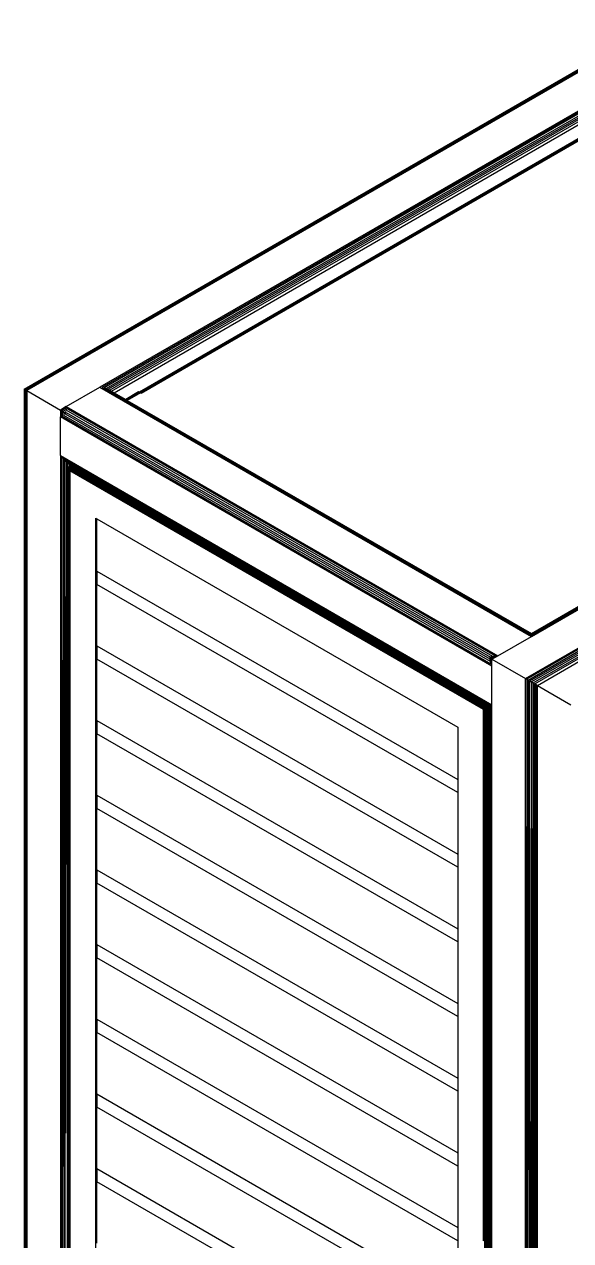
# Model space of a CAD drawing. Header units: inches. Extents: x 17 to 4615, y 5 to 3256.
# Drawn here: x 2526 to 2867, y 1909 to 2668 of the extents above; entities that cross this region are included whole.
import ezdxf

# ---------------------------------------------------------------- set-up
doc = ezdxf.new("R2010")
doc.units = ezdxf.units.IN
doc.header["$MEASUREMENT"] = 0

msp = doc.modelspace()

# ---------------------------------------------------------------- linework, layer by layer
for p, q in [((2526.32, 2440.21), (3231.28, 2847.21)), ((3232.34, 2847.7), (2526.43, 2440.14)), ((2526.75, 2439.96), (3233.34, 2847.91)), ((2527.24, 2439.68), (3234.22, 2847.86)), ((3234.95, 2847.58), (2527.85, 2439.33)), ((3231.28, 2821.29), (2573.38, 2441.45)), ((3231.4, 2820.51), (2574.6, 2441.31)), ((3231.34, 2819.46), (2576.03, 2441.12)), ((2577.36, 2440.74), (3231.32, 2818.3)), ((3231.31, 2817.06), (2578.55, 2440.19)), ((3231.3, 2815.83), (2579.62, 2439.57)), ((2580.62, 2439), (3231.3, 2814.67)), ((2582.23, 2438.07), (3231.28, 2812.79)), ((2598.04, 2438.62), (3219.61, 2797.48)), ((3219.79, 2797.5), (2598.24, 2438.65)), ((2598.49, 2438.55), (3220.03, 2797.4)), ((3220.32, 2797.13), (2598.86, 2438.34)), ((2599.05, 2437.95), (3220.52, 2796.76)), ((3220.6, 2796.38), (2599.05, 2437.53)), ((2838.69, 2259.86), (3545.8, 2668.11)), ((3546.4, 2667.62), (2839.42, 2259.44)), ((2840.3, 2258.93), (3546.89, 2666.88)), ((2841.3, 2258.36), (3547.21, 2665.91)), ((3499.04, 2665.99), (2842.24, 2286.78)), ((3497.61, 2665.73), (2842.31, 2287.38)), ((3496.28, 2665.32), (2842.32, 2287.76)), ((2842.37, 2286.15), (3500.26, 2665.99)), ((3547.32, 2664.75), (2842.37, 2257.74)), ((2843.43, 2257.13), (3547.21, 2663.45)), ((2844.43, 2256.55), (3546.89, 2662.11)), ((2846.04, 2255.62), (3545.8, 2659.62)), ((2842.33, 2287.89), (3229.37, 2511.35)), ((2552.45, 2429.37), (2573.38, 2441.45)), ((2573.38, 2441.45), (2842.37, 2286.15)), ((2574.98, 2441.37), (2842.41, 2286.97)), ((2526.32, 2440.21), (2526.43, 2440.14)), ((2526.32, 2440.21), (2526.39, 1706.14)), ((2526.39, 1706.14), (2526.43, 2440.14)), ((2526.75, 2439.96), (2526.39, 1706.14)), ((2526.43, 2440.14), (2526.75, 2439.96)), ((2526.75, 2439.96), (2527.24, 2439.68)), ((2526.89, 1705.24), (2526.75, 2439.96)), ((2527.24, 2439.68), (2526.89, 1705.24)), ((2527.24, 2439.68), (2527.85, 2439.33)), ((2527.85, 1704.48), (2527.24, 2439.68)), ((2527.85, 2439.33), (2548.78, 2427.25)), ((2527.85, 2439.33), (2527.85, 1704.48)), ((2576.54, 2441.05), (2842.4, 2287.55)), ((2577.94, 2440.54), (2578.55, 2440.19)), ((2578.55, 2440.19), (2579.62, 2439.57)), ((2579.62, 2439.57), (2580.62, 2439)), ((2580.62, 2439), (2582.23, 2438.07)), ((2582.23, 2438.07), (2589.48, 2433.88)), ((2597.57, 2438.55), (2589.48, 2433.88)), ((2589.48, 2433.88), (2589.93, 2433.62)), ((2589.93, 2433.62), (2598.03, 2438.29)), ((2599.05, 2438.23), (2590.5, 2433.29)), ((2597.88, 2438.37), (2597.57, 2438.55)), ((2597.88, 2438.37), (2597.9, 2438.47)), ((2598.03, 2438.29), (2597.88, 2438.37)), ((2597.9, 2438.47), (2598.04, 2438.62)), ((2598.03, 2438.29), (2598.49, 2438.55)), ((2598.04, 2438.62), (2598.24, 2438.65)), ((2598.24, 2438.65), (2598.49, 2438.55)), ((2598.86, 2438.34), (2598.49, 2438.55)), ((2599.05, 2438.23), (2598.86, 2438.34)), ((2599.05, 2437.95), (2599.05, 2438.23)), ((2599.05, 2437.53), (2599.05, 2437.95)), ((2552.45, 2429.37), (2548.78, 2427.25)), ((2548.78, 2427.25), (2549.51, 2426.82)), ((2548.78, 2427.25), (2548.78, 2423)), ((2549.5, 2423.28), (2549.51, 2426.82)), ((2552.58, 2428.6), (2549.51, 2426.82)), ((2549.51, 2426.82), (2550.39, 2426.31)), ((2552.51, 2427.54), (2550.39, 2426.31)), ((2550.39, 2426.31), (2551.39, 2425.74)), ((2550.39, 2423.86), (2550.39, 2426.31)), ((2551.39, 2425.74), (2552.49, 2426.38)), ((2819.84, 2273.94), (2552.41, 2428.34)), ((2818.28, 2273.63), (2552.42, 2427.13)), ((2552.45, 2429.37), (2821.44, 2274.07)), ((2589.93, 2433.62), (2590.5, 2433.29)), ((2590.5, 2433.29), (2842.33, 2287.89)), ((2548.78, 2398.83), (2548.78, 2423)), ((2817.76, 2267.7), (2548.78, 2423)), ((2549.64, 2423.55), (2817.07, 2269.15)), ((2550.7, 2424.15), (2816.57, 2270.65)), ((2551.39, 2425.74), (2552.45, 2425.12)), ((2551.39, 2424.46), (2551.39, 2425.74)), ((2551.84, 2424.8), (2816.35, 2272.09)), ((2552.42, 2425.81), (2816.88, 2273.13)), ((2552.49, 2425.14), (2552.45, 2425.12)), ((2552.45, 2425.12), (2552.48, 2425.11)), ((2552.45, 2425.08), (2552.45, 2425.12)), ((2548.78, 2398.83), (2817.76, 2243.53)), ((2548.78, 2398.83), (2548.78, 1692.4)), ((2548.78, 1692.4), (2549.48, 2397.89)), ((2550.09, 1691.85), (2549.53, 2397.8)), ((2817.07, 2243.09), (2549.65, 2397.49)), ((2550.38, 2396.72), (2550.09, 1691.85)), ((2551.64, 1691.56), (2550.44, 2396.64)), ((2816.57, 2242.8), (2550.7, 2396.3)), ((2551.64, 1691.56), (2551.4, 2395.73)), ((2551.64, 1691.56), (2552.42, 2395.01)), ((2551.84, 2395.34), (2552.42, 2395.01)), ((2552.42, 2395.01), (2552.49, 2394.97)), ((2552.49, 2394.97), (2553.27, 1691.56)), ((2552.49, 2394.97), (2553.51, 2394.38)), ((2553.27, 1691.56), (2553.51, 2394.38)), ((2553.51, 2394.38), (2554.47, 2393.82)), ((2554.11, 2391.63), (2554.07, 2391.16)), ((2554.24, 2391.21), (2554.07, 2391.16)), ((2554.07, 2391.16), (2554.11, 2390.68)), ((2554.07, 2391.16), (2554.07, 2162.46)), ((2554.24, 2391.16), (2554.07, 2391.16)), ((2554.11, 2390.68), (2554.1, 2179.74)), ((2554.24, 2392.09), (2554.11, 2391.63)), ((2554.24, 2391.66), (2554.11, 2391.63)), ((2554.11, 2391.63), (2554.24, 2391.61)), ((2554.24, 2390.75), (2554.11, 2390.68)), ((2554.11, 2390.68), (2554.24, 2390.7)), ((2554.11, 2390.68), (2554.24, 2390.22)), ((2554.11, 2390.68), (2554.15, 2206.45)), ((2554.44, 2392.54), (2554.24, 2392.09)), ((2555.27, 2392.21), (2554.24, 2392.09)), ((2554.24, 2391.66), (2554.24, 2392.09)), ((2554.46, 2392.04), (2554.24, 2392.09)), ((2554.46, 2391.71), (2554.24, 2391.66)), ((2554.24, 2391.61), (2554.24, 2391.66)), ((2554.24, 2391.61), (2554.46, 2391.59)), ((2554.46, 2391.29), (2554.24, 2391.21)), ((2554.24, 2391.16), (2554.24, 2391.21)), ((2554.46, 2391.16), (2554.24, 2391.16)), ((2554.46, 2390.86), (2554.24, 2390.75)), ((2554.24, 2390.7), (2554.24, 2390.75)), ((2554.24, 2390.7), (2554.46, 2390.72)), ((2554.46, 2390.37), (2554.24, 2390.22)), ((2554.46, 2390.27), (2554.24, 2390.22)), ((2554.24, 2390.22), (2554.44, 2389.78)), ((2554.24, 2260.42), (2554.24, 2390.22)), ((2554.46, 2392.57), (2554.44, 2392.54)), ((2554.44, 2392.54), (2554.53, 2392.5)), ((2554.53, 2392.54), (2554.44, 2392.54)), ((2554.46, 2390.27), (2554.44, 2389.78)), ((2554.53, 2389.86), (2554.44, 2389.78)), ((2554.44, 2389.78), (2554.53, 2389.81)), ((2554.44, 2389.78), (2554.46, 2389.75)), ((2554.44, 2377.24), (2554.46, 2389.75)), ((2554.47, 2393.82), (2554.46, 2392.57)), ((2554.53, 2392.67), (2554.46, 2392.57)), ((2554.46, 2392.04), (2554.46, 2391.71)), ((2554.53, 2392.02), (2554.46, 2392.04)), ((2554.53, 2391.72), (2554.46, 2391.71)), ((2554.46, 2391.71), (2554.46, 2391.59)), ((2554.46, 2391.59), (2554.53, 2391.58)), ((2554.53, 2391.32), (2554.46, 2391.29)), ((2554.46, 2391.29), (2554.46, 2391.16)), ((2554.53, 2391.16), (2554.46, 2391.16)), ((2554.53, 2390.89), (2554.46, 2390.86)), ((2554.46, 2390.86), (2554.46, 2390.72)), ((2554.46, 2390.72), (2554.53, 2390.73)), ((2554.53, 2390.42), (2554.46, 2390.37)), ((2554.46, 2390.37), (2554.46, 2390.27)), ((2554.53, 2390.29), (2554.46, 2390.27)), ((2554.53, 2389.75), (2554.46, 2389.75)), ((2554.46, 2389.75), (2554.53, 2389.64)), ((2554.47, 2393.82), (2554.53, 2393.79)), ((2554.53, 2392.67), (2554.53, 2393.79)), ((2554.53, 2393.79), (2555.35, 2393.32)), ((2554.72, 2392.95), (2554.53, 2392.67)), ((2554.53, 2392.5), (2554.53, 2392.54)), ((2554.72, 2392.54), (2554.53, 2392.54)), ((2554.53, 2392.5), (2554.72, 2392.43)), ((2554.53, 2391.72), (2554.53, 2392.02)), ((2554.72, 2391.98), (2554.53, 2392.02)), ((2554.72, 2391.77), (2554.53, 2391.72)), ((2554.53, 2391.58), (2554.53, 2391.72)), ((2554.53, 2391.58), (2554.72, 2391.56)), ((2554.72, 2391.38), (2554.53, 2391.32)), ((2554.53, 2391.16), (2554.53, 2391.32)), ((2554.72, 2391.16), (2554.53, 2391.16)), ((2554.72, 2390.98), (2554.53, 2390.89)), ((2554.53, 2390.73), (2554.53, 2390.89)), ((2554.53, 2390.73), (2554.7, 2390.75)), ((2554.67, 2390.51), (2554.53, 2390.42)), ((2554.53, 2390.29), (2554.53, 2390.42)), ((2554.65, 2390.32), (2554.53, 2390.29)), ((2554.53, 2389.86), (2554.53, 2390.29)), ((2554.64, 2389.96), (2554.53, 2389.86)), ((2554.53, 2389.81), (2554.65, 2389.86)), ((2554.53, 2389.81), (2554.53, 2389.86)), ((2554.53, 2389.64), (2554.53, 2389.75)), ((2554.66, 2389.7), (2554.53, 2389.75)), ((2554.53, 2389.64), (2554.72, 2389.36)), ((2554.64, 2390.23), (2554.65, 2390.32)), ((2554.64, 2390.23), (2812.84, 2241.16)), ((2554.64, 2389.96), (2554.64, 2390.23)), ((2554.65, 2389.86), (2554.64, 2389.96)), ((2554.65, 2390.32), (2554.67, 2390.51)), ((2554.65, 2389.78), (2554.65, 2389.86)), ((2554.65, 2389.78), (2812.65, 2240.82)), ((2554.66, 2389.7), (2554.65, 2389.78)), ((2554.72, 2389.36), (2554.66, 2389.7)), ((2554.67, 2390.51), (2554.69, 2390.68)), ((2554.69, 2390.68), (2554.7, 2390.75)), ((2813.08, 2241.49), (2554.69, 2390.68)), ((2554.7, 2390.75), (2554.72, 2390.81)), ((2554.72, 2392.95), (2555.35, 2393.32)), ((2554.72, 2392.95), (2555.43, 2392.55)), ((2554.72, 2392.43), (2554.72, 2392.54)), ((2555.37, 2392.54), (2554.72, 2392.54)), ((2554.72, 2392.43), (2555.27, 2392.21)), ((2554.72, 2391.77), (2554.72, 2391.98)), ((2555.09, 2391.91), (2554.72, 2391.98)), ((2555.06, 2391.85), (2554.72, 2391.77)), ((2554.72, 2391.56), (2554.72, 2391.77)), ((2554.72, 2391.56), (2554.92, 2391.53)), ((2554.89, 2391.44), (2554.72, 2391.38)), ((2554.72, 2391.16), (2554.72, 2391.38)), ((2554.79, 2391.16), (2554.72, 2391.16)), ((2554.72, 2390.81), (2554.76, 2391)), ((2554.76, 2391), (2554.72, 2390.98)), ((2554.72, 2390.81), (2554.72, 2390.98)), ((2554.72, 2389.36), (2554.72, 2039.16)), ((2812.53, 2240.51), (2554.72, 2389.36)), ((2554.76, 2391), (2554.78, 2391.12)), ((2554.78, 2391.12), (2554.79, 2391.16)), ((2554.78, 2391.12), (2813.37, 2241.82)), ((2554.79, 2391.16), (2554.89, 2391.44)), ((2554.89, 2391.44), (2554.92, 2391.53)), ((2554.92, 2391.53), (2555.06, 2391.85)), ((2813.7, 2242.12), (2554.92, 2391.53)), ((2555.06, 2391.85), (2555.09, 2391.91)), ((2555.09, 2391.91), (2555.27, 2392.21)), ((2555.09, 2391.91), (2814.07, 2242.39)), ((2555.27, 2392.21), (2555.29, 2392.24)), ((2555.29, 2392.24), (2555.37, 2392.43)), ((2555.29, 2392.24), (2555.37, 2392.35)), ((2555.29, 2392.24), (2814.46, 2242.6)), ((2555.35, 2393.32), (2556.05, 2392.91)), ((2555.37, 2392.43), (2555.43, 2392.55)), ((2555.43, 2392.55), (2555.37, 2392.54)), ((2555.37, 2392.54), (2555.37, 2392.43)), ((2555.37, 2392.43), (2555.37, 2392.35)), ((2555.37, 2392.35), (2555.43, 2392.42)), ((2556.05, 2392.91), (2555.43, 2392.55)), ((2555.43, 2392.42), (2555.43, 2392.55)), ((2555.43, 2392.42), (2555.49, 2392.5)), ((2555.49, 2392.5), (2556.12, 2392.87)), ((2555.49, 2392.5), (2814.86, 2242.76)), ((2556.05, 2392.91), (2556.12, 2392.87)), ((2556.12, 2392.87), (2815.49, 2243.12)), ((2554.44, 2377.24), (2554.46, 2372.81)), ((2554.45, 2370.53), (2554.24, 2260.42)), ((2554.24, 1700.01), (2554.45, 2370.53)), ((2554.45, 2370.53), (2554.46, 2372.81)), ((2554.72, 1969.13), (2554.45, 2370.53)), ((2554.72, 2039.16), (2554.45, 2370.53)), ((2570.84, 1763.76), (2570.84, 2359.8)), ((2570.84, 2359.8), (2571.54, 2359.39)), ((2571.54, 2326.73), (2571.54, 2359.39)), ((2571.54, 2359.39), (2796.4, 2229.57)), ((2571.54, 2326.73), (2796.4, 2196.91)), ((2571.54, 2326.73), (2571.54, 2318.57)), ((2571.54, 2280.19), (2571.54, 2318.57)), ((2796.4, 2188.75), (2571.54, 2318.57)), ((2821.44, 2274.07), (2842.37, 2286.15)), ((2842.33, 2287.89), (2842.4, 2287.86)), ((2571.54, 2280.19), (2796.4, 2150.37)), ((2571.54, 2280.19), (2571.54, 2272.03)), ((2571.54, 2233.65), (2571.54, 2272.03)), ((2796.4, 2142.21), (2571.54, 2272.03)), ((2816.25, 2272.82), (2816.24, 2272.79)), ((2816.25, 2272.82), (2816.27, 2272.85)), ((2816.25, 2272.82), (2816.35, 2272.76)), ((2817.45, 2273.4), (2816.35, 2272.76)), ((2816.35, 2272.76), (2816.66, 2272.58)), ((2816.35, 2272.76), (2816.35, 2272.09)), ((2816.35, 2272.09), (2816.35, 2271.48)), ((2818.79, 2273.81), (2816.66, 2272.58)), ((2816.66, 2272.58), (2817.15, 2272.3)), ((2816.66, 2272.58), (2816.66, 2270.12)), ((2820.22, 2274.07), (2817.15, 2272.3)), ((2817.15, 2272.3), (2817.76, 2271.95)), ((2817.15, 2268.75), (2817.15, 2272.3)), ((2817.76, 2271.95), (2821.44, 2274.07)), ((2817.76, 2271.95), (2838.69, 2259.86)), ((2817.76, 2267.7), (2817.76, 2271.95)), ((2817.76, 2243.53), (2817.76, 2267.7)), ((2554.24, 2260.42), (2554.15, 2206.45)), ((2554.24, 1700.01), (2554.24, 2260.42)), ((2838.69, 2259.86), (2839.42, 2259.44)), ((2838.69, 1525.02), (2838.69, 2259.86)), ((2839.42, 2259.44), (2838.69, 1525.02)), ((2839.42, 2259.44), (2840.3, 2258.93)), ((2839.42, 2259.44), (2840.01, 1524.46)), ((2840.01, 1524.46), (2840.3, 2258.93)), ((2840.3, 2258.93), (2841.3, 2258.36)), ((2840.3, 2258.93), (2841.55, 1524.17)), ((2841.3, 2258.36), (2842.37, 2257.74)), ((2841.55, 1524.17), (2841.3, 2258.36)), ((2842.37, 2257.74), (2841.55, 1524.17)), ((2842.37, 2257.74), (2843.43, 2257.13)), ((2842.37, 2257.74), (2843.18, 1524.17)), ((2843.43, 2257.13), (2843.18, 1524.17)), ((2843.18, 1524.17), (2844.43, 2256.55)), ((2843.43, 2257.13), (2844.43, 2256.55)), ((2845.31, 2256.04), (2844.43, 2256.55)), ((2844.43, 2256.55), (2844.73, 1524.46)), ((2844.73, 1524.46), (2845.31, 2256.04)), ((2846.04, 2255.62), (2845.31, 2256.04)), ((2845.31, 2256.04), (2846.04, 1525.02)), ((2846.04, 2255.62), (2866.97, 2243.53)), ((2846.04, 1525.02), (2846.04, 2255.62)), ((2812.65, 2240.82), (2812.53, 2240.51)), ((2812.88, 2240.72), (2812.53, 2240.51)), ((2812.53, 2240.51), (2812.86, 2240.58)), ((2812.53, 2234.14), (2812.53, 2240.51)), ((2812.84, 2241.16), (2812.65, 2240.82)), ((2813.06, 2241.02), (2812.65, 2240.82)), ((2812.65, 2240.82), (2813.12, 2240.99)), ((2812.88, 2240.72), (2812.65, 2240.82)), ((2812.94, 2241.3), (2812.84, 2241.16)), ((2813.08, 2241.22), (2812.84, 2241.16)), ((2813.14, 2241.19), (2812.84, 2241.16)), ((2812.86, 2240.58), (2812.85, 2233.95)), ((2813.23, 2240.82), (2812.86, 2240.58)), ((2812.86, 2240.58), (2812.88, 2240.72)), ((2812.86, 2240.58), (2813.23, 2240.68)), ((2812.88, 2240.72), (2813.19, 2240.95)), ((2813.23, 2240.92), (2812.88, 2240.72)), ((2813.06, 2241.47), (2812.94, 2241.3)), ((2813.08, 2241.22), (2812.94, 2241.3)), ((2813.08, 2241.49), (2813.06, 2241.47)), ((2813.06, 2241.47), (2813.36, 2241.3)), ((2813.26, 2241.11), (2813.06, 2241.02)), ((2813.06, 2241.02), (2813.12, 2240.99)), ((2813.37, 2241.82), (2813.08, 2241.49)), ((2813.22, 2241.5), (2813.08, 2241.49)), ((2813.08, 2241.49), (2813.31, 2241.45)), ((2813.36, 2241.3), (2813.08, 2241.22)), ((2813.14, 2241.19), (2813.08, 2241.22)), ((2813.12, 2240.99), (2813.35, 2241.07)), ((2813.12, 2240.99), (2813.19, 2240.95)), ((2813.49, 2241.22), (2813.14, 2241.19)), ((2813.19, 2240.95), (2813.35, 2241.07)), ((2813.19, 2240.95), (2813.23, 2240.92)), ((2813.44, 2241.51), (2813.22, 2241.5)), ((2813.22, 2241.5), (2813.31, 2241.45)), ((2813.27, 2240.96), (2813.23, 2240.92)), ((2813.43, 2240.95), (2813.23, 2240.82)), ((2813.23, 2240.92), (2813.23, 2240.82)), ((2813.23, 2240.82), (2813.23, 2240.68)), ((2813.23, 2240.68), (2813.42, 2240.75)), ((2813.24, 1539.85), (2813.23, 2240.68)), ((2813.65, 2240.84), (2813.24, 1539.85)), ((2813.49, 2241.22), (2813.26, 2241.11)), ((2813.35, 2241.07), (2813.26, 2241.11)), ((2813.27, 2240.96), (2813.35, 2241.07)), ((2813.42, 2241.06), (2813.27, 2240.96)), ((2813.31, 2241.45), (2813.67, 2241.38)), ((2813.31, 2241.45), (2813.51, 2241.34)), ((2813.35, 2241.07), (2813.49, 2241.22)), ((2813.51, 2241.34), (2813.36, 2241.3)), ((2813.36, 2241.3), (2813.49, 2241.22)), ((2813.55, 2241.99), (2813.37, 2241.82)), ((2813.87, 2241.53), (2813.37, 2241.82)), ((2814.1, 2241.67), (2813.37, 2241.82)), ((2813.62, 2241.22), (2813.42, 2241.06)), ((2813.42, 2241.06), (2813.43, 2240.95)), ((2813.42, 2240.75), (2813.43, 2240.95)), ((2813.42, 2240.75), (2813.62, 2240.83)), ((2813.43, 2240.95), (2813.62, 2241.15)), ((2813.62, 2240.98), (2813.43, 2240.95)), ((2813.62, 2240.85), (2813.43, 2240.95)), ((2813.87, 2241.53), (2813.44, 2241.51)), ((2813.44, 2241.51), (2813.67, 2241.38)), ((2813.49, 2241.22), (2813.58, 2241.3)), ((2813.67, 2241.38), (2813.51, 2241.34)), ((2813.51, 2241.34), (2813.58, 2241.3)), ((2813.65, 2242.07), (2813.55, 2241.99)), ((2814.1, 2241.67), (2813.55, 2241.99)), ((2813.58, 2241.3), (2813.67, 2241.38)), ((2813.58, 2241.3), (2813.66, 2241.25)), ((2813.66, 2241.25), (2813.62, 2241.22)), ((2813.62, 2241.22), (2813.62, 2241.15)), ((2813.62, 2241.15), (2813.7, 2241.22)), ((2813.85, 2241.01), (2813.62, 2240.98)), ((2813.62, 2240.98), (2813.62, 2240.85)), ((2813.62, 2240.85), (2813.62, 2240.83)), ((2813.62, 2240.83), (2813.65, 2240.84)), ((2813.7, 2242.12), (2813.65, 2242.07)), ((2813.86, 2241.95), (2813.65, 2242.07)), ((2813.65, 2240.84), (2813.85, 2240.93)), ((2813.65, 2240.84), (2814.08, 1539.75)), ((2813.85, 2241.38), (2813.66, 2241.25)), ((2813.66, 2241.25), (2813.7, 2241.22)), ((2813.67, 2241.38), (2813.87, 2241.53)), ((2813.73, 2242.14), (2813.7, 2242.12)), ((2813.7, 2242.12), (2813.86, 2241.95)), ((2814.28, 2241.82), (2813.7, 2242.12)), ((2813.7, 2241.22), (2813.85, 2241.38)), ((2813.91, 2242.28), (2813.73, 2242.14)), ((2814.28, 2241.82), (2813.73, 2242.14)), ((2814.08, 2241.62), (2813.85, 2241.4)), ((2813.85, 2241.38), (2813.85, 2241.4)), ((2813.85, 2240.93), (2814.08, 2241.04)), ((2814.08, 2241.04), (2813.85, 2241.01)), ((2813.85, 2240.93), (2813.85, 2241.01)), ((2813.86, 2241.95), (2814.1, 2241.67)), ((2813.87, 2241.53), (2814.1, 2241.67)), ((2813.95, 2242.3), (2813.91, 2242.28)), ((2814.19, 2242.12), (2813.91, 2242.28)), ((2814.07, 2242.39), (2813.95, 2242.3)), ((2814.17, 2242.18), (2813.95, 2242.3)), ((2814.46, 2242.6), (2814.07, 2242.39)), ((2814.17, 2242.18), (2814.07, 2242.39)), ((2814.48, 2242), (2814.07, 2242.39)), ((2814.18, 2241.71), (2814.08, 2241.62)), ((2814.08, 2241.62), (2814.32, 2241.7)), ((2814.32, 2241.33), (2814.08, 2241.04)), ((2814.08, 1539.75), (2814.51, 2241.29)), ((2814.08, 2241.04), (2814.32, 2241.17)), ((2814.08, 2241.04), (2814.08, 1539.75)), ((2814.1, 2241.67), (2814.18, 2241.71)), ((2814.48, 2242), (2814.17, 2242.18)), ((2814.19, 2242.12), (2814.17, 2242.18)), ((2814.23, 2241.74), (2814.18, 2241.71)), ((2814.32, 2241.85), (2814.19, 2242.12)), ((2814.43, 2241.98), (2814.19, 2242.12)), ((2814.28, 2241.82), (2814.23, 2241.74)), ((2814.23, 2241.74), (2814.32, 2241.78)), ((2814.32, 2241.7), (2814.23, 2241.74)), ((2814.32, 2241.85), (2814.28, 2241.82)), ((2814.34, 2241.79), (2814.28, 2241.82)), ((2814.43, 2241.98), (2814.32, 2241.85)), ((2814.51, 2241.85), (2814.32, 2241.85)), ((2814.32, 2241.85), (2814.32, 2241.78)), ((2814.34, 2241.79), (2814.32, 2241.85)), ((2814.32, 2241.78), (2814.34, 2241.79)), ((2814.32, 2241.78), (2814.32, 2241.7)), ((2814.32, 2241.7), (2814.54, 2241.78)), ((2814.51, 2241.57), (2814.32, 2241.33)), ((2814.32, 2241.33), (2814.32, 2241.17)), ((2814.32, 2241.17), (2814.51, 2241.29)), ((2814.34, 2241.79), (2814.51, 2241.85)), ((2814.48, 2242), (2814.43, 2241.98)), ((2814.55, 2241.93), (2814.43, 2241.98)), ((2814.86, 2242.76), (2814.46, 2242.6)), ((2814.64, 2242.31), (2814.46, 2242.6)), ((2814.46, 2242.6), (2814.55, 2242.12)), ((2814.55, 2242.12), (2814.48, 2242)), ((2814.55, 2241.93), (2814.48, 2242)), ((2814.54, 2241.85), (2814.51, 2241.85)), ((2814.54, 2241.61), (2814.51, 2241.57)), ((2814.54, 2241.56), (2814.51, 2241.57)), ((2814.54, 2241.31), (2814.51, 2241.29)), ((2814.51, 2241.29), (2814.92, 1553.51)), ((2814.54, 2241.85), (2814.55, 2241.93)), ((2814.54, 2241.85), (2814.6, 2241.88)), ((2814.54, 2241.78), (2814.54, 2241.85)), ((2814.64, 2241.85), (2814.54, 2241.85)), ((2814.54, 2241.78), (2814.64, 2241.82)), ((2814.64, 2241.74), (2814.54, 2241.61)), ((2814.54, 2241.56), (2814.54, 2241.61)), ((2814.54, 2241.36), (2814.54, 2241.56)), ((2814.61, 2241.53), (2814.54, 2241.56)), ((2814.61, 2241.53), (2814.54, 2241.36)), ((2814.54, 2241.31), (2814.64, 2241.38)), ((2814.54, 2241.31), (2814.54, 2241.36)), ((2814.64, 2242.25), (2814.55, 2242.12)), ((2814.64, 2242.07), (2814.55, 2242.12)), ((2814.55, 2241.93), (2814.55, 2242.12)), ((2814.55, 2242.12), (2814.59, 2241.94)), ((2814.6, 2241.88), (2814.55, 2241.93)), ((2814.59, 2241.94), (2814.6, 2241.88)), ((2814.65, 2241.9), (2814.59, 2241.94)), ((2814.6, 2241.88), (2814.65, 2241.9)), ((2814.64, 2241.62), (2814.61, 2241.53)), ((2814.64, 2241.51), (2814.61, 2241.53)), ((2814.64, 2242.31), (2814.71, 2242.35)), ((2814.66, 2242.27), (2814.64, 2242.31)), ((2814.66, 2242.27), (2814.64, 2242.25)), ((2814.74, 2242.14), (2814.64, 2242.25)), ((2814.64, 2242.07), (2814.64, 2242.25)), ((2814.74, 2242.01), (2814.64, 2242.07)), ((2814.65, 2241.9), (2814.64, 2242.07)), ((2814.64, 2241.85), (2814.65, 2241.9)), ((2814.64, 2241.82), (2814.64, 2241.85)), ((2814.64, 2241.82), (2814.73, 2241.85)), ((2814.73, 2241.85), (2814.64, 2241.85)), ((2814.73, 2241.85), (2814.64, 2241.62)), ((2814.73, 2241.85), (2814.64, 2241.74)), ((2814.64, 2241.62), (2814.64, 2241.74)), ((2814.64, 2241.51), (2814.64, 2241.62)), ((2814.75, 2241.46), (2814.64, 2241.51)), ((2814.64, 2241.38), (2814.64, 2241.51)), ((2814.64, 2241.38), (2814.75, 2241.46)), ((2814.65, 2241.9), (2814.75, 2241.92)), ((2814.73, 2241.85), (2814.65, 2241.9)), ((2814.71, 2242.35), (2814.66, 2242.27)), ((2814.71, 2242.35), (2814.75, 2242.37)), ((2814.93, 2241.95), (2814.73, 2241.85)), ((2814.73, 2241.85), (2814.75, 2241.92)), ((2814.73, 2241.85), (2814.93, 2241.88)), ((2814.73, 2241.85), (2814.75, 2241.46)), ((2814.93, 2241.74), (2814.73, 2241.85)), ((2814.75, 2242.37), (2814.74, 2242.14)), ((2814.74, 2242.14), (2814.74, 2242.01)), ((2814.78, 2242.07), (2814.74, 2242.14)), ((2814.77, 2242), (2814.74, 2242.01)), ((2814.86, 2242.6), (2814.75, 2242.41)), ((2814.75, 2242.41), (2814.75, 2242.37)), ((2814.75, 2242.37), (2814.86, 2242.41)), ((2814.77, 2242), (2814.75, 2241.92)), ((2814.75, 2241.46), (2814.93, 2241.59)), ((2814.77, 2242), (2814.78, 2242.07)), ((2814.78, 2242.07), (2814.86, 2242.41)), ((2814.86, 2242.76), (2815.49, 2243.12)), ((2814.86, 2242.76), (2814.86, 2242.6)), ((2814.93, 2242.72), (2814.86, 2242.6)), ((2814.86, 2242.6), (2814.87, 2242.44)), ((2814.87, 2242.44), (2814.86, 2242.41)), ((2814.87, 2242.44), (2814.93, 2242.72)), ((2814.93, 2241.59), (2814.92, 1553.51)), ((2814.93, 2242.72), (2815.56, 2243.08)), ((2815.64, 2242.31), (2814.93, 2242.72)), ((2815.14, 2242.06), (2814.93, 2241.95)), ((2814.93, 2241.88), (2814.93, 2241.95)), ((2814.93, 2241.88), (2815.14, 2241.9)), ((2814.93, 2241.74), (2814.93, 2241.88)), ((2814.93, 2241.59), (2814.93, 2241.74)), ((2815.03, 2241.68), (2814.93, 2241.74)), ((2814.93, 2241.59), (2815.03, 2241.68)), ((2815.03, 2241.68), (2815.14, 2241.78)), ((2815.35, 2242.16), (2815.14, 2242.06)), ((2815.14, 2242.06), (2815.14, 2241.9)), ((2815.14, 2241.9), (2815.3, 2241.93)), ((2815.14, 2241.78), (2815.3, 2241.93)), ((2815.14, 2241.9), (2815.14, 2241.78)), ((2815.3, 2241.93), (2815.35, 2241.98)), ((2815.3, 2241.52), (2815.3, 2241.93)), ((2815.35, 2241.5), (2815.3, 2241.52)), ((2815.31, 2241.11), (2815.3, 2241.52)), ((2815.35, 2241.09), (2815.31, 2241.11)), ((2815.31, 2241.06), (2815.31, 2241.11)), ((2815.31, 2241.06), (2815.35, 2241.09)), ((2815.31, 2232.53), (2815.31, 2241.06)), ((2815.35, 2241.98), (2815.64, 2242.31)), ((2815.64, 2242.31), (2815.35, 2242.16)), ((2815.35, 2242.16), (2815.35, 2241.98)), ((2815.35, 2241.98), (2815.35, 2241.5)), ((2815.64, 2241.33), (2815.35, 2241.5)), ((2815.35, 2241.5), (2815.35, 2241.09)), ((2815.49, 2243.12), (2815.56, 2243.08)), ((2815.56, 2243.08), (2816.24, 2242.69)), ((2816.24, 2242.66), (2815.64, 2242.31)), ((2815.64, 2242.31), (2815.64, 2241.33)), ((2815.64, 2241.33), (2815.64, 2232.35)), ((2816.24, 2242.69), (2816.27, 2242.67)), ((2816.24, 2242.66), (2816.24, 2242.69)), ((2816.27, 2242.67), (2816.24, 2242.66)), ((2816.3, 1540.5), (2816.24, 2242.66)), ((2816.27, 2242.67), (2816.34, 2242.63)), ((2816.3, 1540.5), (2816.65, 2242.94)), ((2816.34, 2242.63), (2816.3, 1540.5)), ((2816.34, 2242.76), (2816.34, 2242.63)), ((2816.65, 2242.94), (2816.67, 2242.97)), ((2816.65, 2242.94), (2816.8, 1537.86)), ((2816.8, 1537.86), (2817.14, 2243.29)), ((2817.18, 2243.33), (2817.76, 1537.1)), ((2817.76, 1537.1), (2817.76, 2243.53)), ((2571.54, 2233.65), (2796.4, 2103.83)), ((2571.54, 2233.65), (2571.54, 2225.49)), ((2796.4, 2229.57), (2796.4, 2196.91)), ((2812.53, 2234.14), (2812.85, 2233.95)), ((2812.53, 2228.67), (2812.53, 2234.14)), ((2812.85, 2233.95), (2812.85, 2228.86)), ((2814.95, 1553.49), (2815.32, 2230.28)), ((2815.31, 2232.53), (2815.64, 2232.35)), ((2815.32, 2230.28), (2815.31, 2232.53)), ((2815.32, 2230.28), (2815.64, 2230.47)), ((2815.32, 2230.28), (2815.35, 2194.96)), ((2815.64, 2232.35), (2815.64, 2230.47)), ((2815.64, 2230.47), (2815.64, 2194.79)), ((2571.54, 2187.11), (2571.54, 2225.49)), ((2796.4, 2095.67), (2571.54, 2225.49)), ((2812.53, 2228.67), (2812.85, 2228.86)), ((2812.53, 2196.58), (2812.53, 2228.67)), ((2812.82, 2196.41), (2812.85, 2228.86)), ((2812.85, 2228.86), (2813.24, 1539.85)), ((2554.15, 2206.42), (2554.1, 2179.74)), ((2554.15, 2206.45), (2554.15, 2206.42)), ((2554.15, 2206.42), (2554.24, 1700.01)), ((2796.4, 2196.91), (2796.4, 2188.75)), ((2812.53, 2196.58), (2812.82, 2196.41)), ((2812.53, 2187.6), (2812.53, 2196.58)), ((2812.82, 2187.44), (2812.82, 2196.41)), ((2815.35, 2194.96), (2815.64, 2194.79)), ((2815.35, 2194.96), (2815.36, 2185.97)), ((2815.64, 2194.79), (2815.64, 2185.81)), ((2571.54, 2187.11), (2796.4, 2057.29)), ((2571.54, 2187.11), (2571.54, 2178.95)), ((2796.4, 2188.75), (2796.4, 2150.37)), ((2812.82, 2187.44), (2812.53, 2187.6)), ((2812.53, 2182.13), (2812.53, 2187.6)), ((2812.81, 2182.3), (2812.82, 2187.44)), ((2815.64, 2185.81), (2815.36, 2185.97)), ((2815.36, 2185.97), (2815.36, 2183.77)), ((2815.36, 2183.77), (2815.64, 2183.93)), ((2815.36, 2183.77), (2815.39, 2148.39)), ((2815.64, 2185.81), (2815.64, 2183.93)), ((2815.64, 2183.93), (2815.64, 2148.25)), ((2554.1, 2179.74), (2554.07, 1691.71)), ((2554.1, 2179.74), (2554.07, 2162.46)), ((2571.54, 2140.57), (2571.54, 2178.95)), ((2796.4, 2049.13), (2571.54, 2178.95)), ((2812.53, 2182.13), (2812.81, 2182.3)), ((2812.53, 2150.04), (2812.53, 2182.13)), ((2812.79, 2149.89), (2812.81, 2182.3)), ((2554.07, 2162.46), (2553.27, 1691.56)), ((2554.07, 2162.46), (2554.07, 1691.71)), ((2796.4, 2150.37), (2796.4, 2142.21)), ((2812.79, 2149.89), (2812.53, 2150.04)), ((2812.53, 2141.06), (2812.53, 2150.04)), ((2812.78, 2140.92), (2812.79, 2149.89)), ((2815.64, 2148.25), (2815.39, 2148.39)), ((2815.39, 2148.39), (2815.4, 2139.4)), ((2815.64, 2148.25), (2815.64, 2139.27)), ((2571.54, 2140.57), (2796.4, 2010.75)), ((2571.54, 2140.57), (2571.54, 2132.41)), ((2796.4, 2142.21), (2796.4, 2103.83)), ((2812.53, 2141.06), (2812.78, 2140.92)), ((2812.53, 2135.59), (2812.53, 2141.06)), ((2812.78, 2135.74), (2812.78, 2140.92)), ((2815.4, 2139.4), (2815.64, 2139.27)), ((2815.4, 2139.4), (2815.4, 2137.25)), ((2815.64, 2139.27), (2815.64, 2137.39)), ((2571.54, 2094.03), (2571.54, 2132.41)), ((2796.4, 2002.59), (2571.54, 2132.41)), ((2812.53, 2135.59), (2812.78, 2135.74)), ((2812.53, 2103.5), (2812.53, 2135.59)), ((2812.75, 2103.37), (2812.78, 2135.74)), ((2815.4, 2137.25), (2815.64, 2137.39)), ((2815.4, 2137.25), (2815.44, 2101.82)), ((2815.64, 2137.39), (2815.64, 2101.71)), ((2796.4, 2103.83), (2796.4, 2095.67)), ((2812.53, 2103.5), (2812.75, 2103.37)), ((2812.53, 2094.52), (2812.53, 2103.5)), ((2812.74, 2094.4), (2812.75, 2103.37)), ((2815.44, 2101.82), (2815.64, 2101.71)), ((2815.44, 2101.82), (2815.45, 2092.84)), ((2815.64, 2101.71), (2815.64, 2092.73)), ((2571.54, 2094.03), (2796.4, 1964.21)), ((2571.54, 2094.03), (2571.54, 2085.87)), ((2796.4, 2095.67), (2796.4, 2057.29)), ((2812.74, 2094.4), (2812.53, 2094.52)), ((2812.53, 2089.05), (2812.53, 2094.52)), ((2812.74, 2089.18), (2812.74, 2094.4)), ((2815.64, 2092.73), (2815.45, 2092.84)), ((2815.45, 2092.84), (2815.45, 2090.74)), ((2815.64, 2092.73), (2815.64, 2090.85)), ((2571.54, 2047.49), (2571.54, 2085.87)), ((2796.4, 1956.04), (2571.54, 2085.87)), ((2812.53, 2089.05), (2812.74, 2089.18)), ((2812.53, 2056.96), (2812.53, 2089.05)), ((2812.71, 2056.86), (2812.74, 2089.18)), ((2815.45, 2090.74), (2815.64, 2090.85)), ((2815.45, 2090.74), (2815.48, 2055.26)), ((2815.64, 2090.85), (2815.64, 2055.17)), ((2796.4, 2057.29), (2796.4, 2049.13)), ((2812.71, 2056.86), (2812.53, 2056.96)), ((2812.53, 2047.98), (2812.53, 2056.96)), ((2812.71, 2047.88), (2812.71, 2056.86)), ((2815.64, 2055.17), (2815.48, 2055.26)), ((2815.48, 2055.26), (2815.49, 2046.27)), ((2815.64, 2055.17), (2815.64, 2046.19)), ((2571.54, 2047.49), (2796.4, 1917.67)), ((2571.54, 2047.49), (2571.54, 2039.33)), ((2796.4, 2049.13), (2796.4, 2010.75)), ((2812.53, 2047.98), (2812.71, 2047.88)), ((2812.53, 2042.51), (2812.53, 2047.98)), ((2812.7, 2042.61), (2812.71, 2047.88)), ((2812.53, 2042.51), (2812.7, 2042.61)), ((2812.53, 2010.42), (2812.53, 2042.51)), ((2812.68, 2010.34), (2812.7, 2042.61)), ((2815.49, 2046.27), (2815.64, 2046.19)), ((2815.49, 2046.27), (2815.49, 2044.22)), ((2815.49, 2044.22), (2815.64, 2044.31)), ((2815.49, 2044.22), (2815.53, 2008.69)), ((2815.64, 2046.19), (2815.64, 2044.31)), ((2815.64, 2044.31), (2815.64, 2008.63)), ((2554.72, 2039.16), (2554.72, 1969.13)), ((2571.54, 2000.95), (2571.54, 2039.33)), ((2796.4, 1909.5), (2571.54, 2039.33)), ((2796.4, 2010.75), (2796.4, 2002.59)), ((2812.53, 2010.42), (2812.68, 2010.34)), ((2812.53, 2001.44), (2812.53, 2010.42)), ((2812.67, 2001.36), (2812.68, 2010.34)), ((2796.4, 2002.59), (2796.4, 1964.21)), ((2815.53, 2008.69), (2815.64, 2008.63)), ((2815.53, 2008.69), (2815.53, 1999.71)), ((2815.64, 2008.63), (2815.64, 1999.65)), ((2571.54, 2000.95), (2796.4, 1871.13)), ((2571.54, 2000.95), (2571.54, 1992.79)), ((2812.67, 2001.36), (2812.53, 2001.44)), ((2812.53, 1995.97), (2812.53, 2001.44)), ((2812.53, 1995.97), (2812.67, 1996.05)), ((2812.53, 1963.88), (2812.53, 1995.97)), ((2812.64, 1963.82), (2812.67, 1996.05)), ((2812.67, 1996.05), (2812.67, 2001.36)), ((2815.64, 1999.65), (2815.53, 1999.71)), ((2815.53, 1999.71), (2815.54, 1997.71)), ((2815.54, 1997.71), (2815.64, 1997.77)), ((2815.54, 1997.71), (2815.57, 1962.13)), ((2815.64, 1999.65), (2815.64, 1997.77)), ((2815.64, 1997.77), (2815.64, 1962.09)), ((2571.54, 1954.41), (2571.54, 1992.79)), ((2796.4, 1862.96), (2571.54, 1992.79)), ((2554.24, 1700.01), (2554.72, 1969.13)), ((2554.72, 1969.13), (2554.72, 1688.97)), ((2796.4, 1964.21), (2796.4, 1956.04)), ((2812.64, 1963.82), (2812.53, 1963.88)), ((2812.53, 1954.9), (2812.53, 1963.88)), ((2812.63, 1954.84), (2812.64, 1963.82)), ((2815.64, 1962.09), (2815.57, 1962.13)), ((2815.57, 1962.13), (2815.58, 1953.14)), ((2815.64, 1962.09), (2815.64, 1953.11)), ((2571.54, 1954.41), (2796.4, 1824.59)), ((2571.54, 1954.41), (2571.54, 1946.25)), ((2796.4, 1956.04), (2796.4, 1917.67)), ((2812.53, 1954.9), (2812.63, 1954.84)), ((2812.53, 1949.43), (2812.53, 1954.9)), ((2812.53, 1949.43), (2812.63, 1949.49)), ((2812.53, 1917.34), (2812.53, 1949.43)), ((2812.6, 1917.3), (2812.63, 1949.49)), ((2812.63, 1949.49), (2812.63, 1954.84)), ((2815.58, 1953.14), (2815.64, 1953.11)), ((2815.58, 1953.14), (2815.58, 1951.19)), ((2815.58, 1951.19), (2815.64, 1951.23)), ((2815.58, 1951.19), (2815.61, 1915.56)), ((2815.64, 1951.23), (2815.61, 1915.56)), ((2815.64, 1953.11), (2815.64, 1951.23)), ((2571.54, 1907.87), (2571.54, 1946.25)), ((2796.4, 1816.42), (2571.54, 1946.25)), ((2796.4, 1917.67), (2796.4, 1909.5)), ((2812.53, 1917.34), (2812.6, 1917.3)), ((2812.53, 1910.81), (2812.53, 1917.34)), ((2812.53, 1910.81), (2812.6, 1910.85)), ((2812.53, 1910.77), (2812.6, 1910.81)), ((2812.53, 1910.77), (2812.53, 1910.81)), ((2812.53, 1910.73), (2812.6, 1910.78)), ((2812.53, 1910.73), (2812.53, 1910.77)), ((2812.53, 1910.51), (2812.53, 1910.73)), ((2812.6, 1910.85), (2812.6, 1917.3)), ((2812.6, 1910.81), (2812.6, 1910.85)), ((2812.6, 1910.78), (2812.6, 1910.81)), ((2812.6, 1910.55), (2812.6, 1910.78)), ((2815.61, 1915.56), (2815.64, 1915.55)), ((2815.64, 1915.55), (2815.64, 1891.22)), ((2796.4, 1909.5), (2796.4, 1871.13)), ((2812.6, 1910.55), (2812.53, 1910.51)), ((2812.53, 1910.16), (2812.53, 1910.51)), ((2812.6, 1910.2), (2812.53, 1910.16)), ((2812.53, 1909.8), (2812.53, 1910.16)), ((2812.6, 1909.85), (2812.53, 1909.8)), ((2812.53, 1909.6), (2812.53, 1909.8)), ((2812.6, 1909.61), (2812.53, 1909.6)), ((2812.53, 1909.6), (2812.53, 1909.54)), ((2812.6, 1909.58), (2812.53, 1909.54)), ((2812.6, 1909.55), (2812.53, 1909.5)), ((2812.53, 1909.5), (2812.53, 1909.54)), ((2812.53, 1909.45), (2812.53, 1909.5)), ((2812.6, 1910.2), (2812.6, 1910.55)), ((2812.6, 1909.85), (2812.6, 1910.2)), ((2812.6, 1909.61), (2812.6, 1909.85)), ((2812.6, 1909.58), (2812.6, 1909.61)), ((2812.6, 1909.55), (2812.6, 1909.58)), ((2812.6, 1909.49), (2812.6, 1909.55))]:
    msp.add_line(p, q)

doc.saveas('drawing.dxf')
